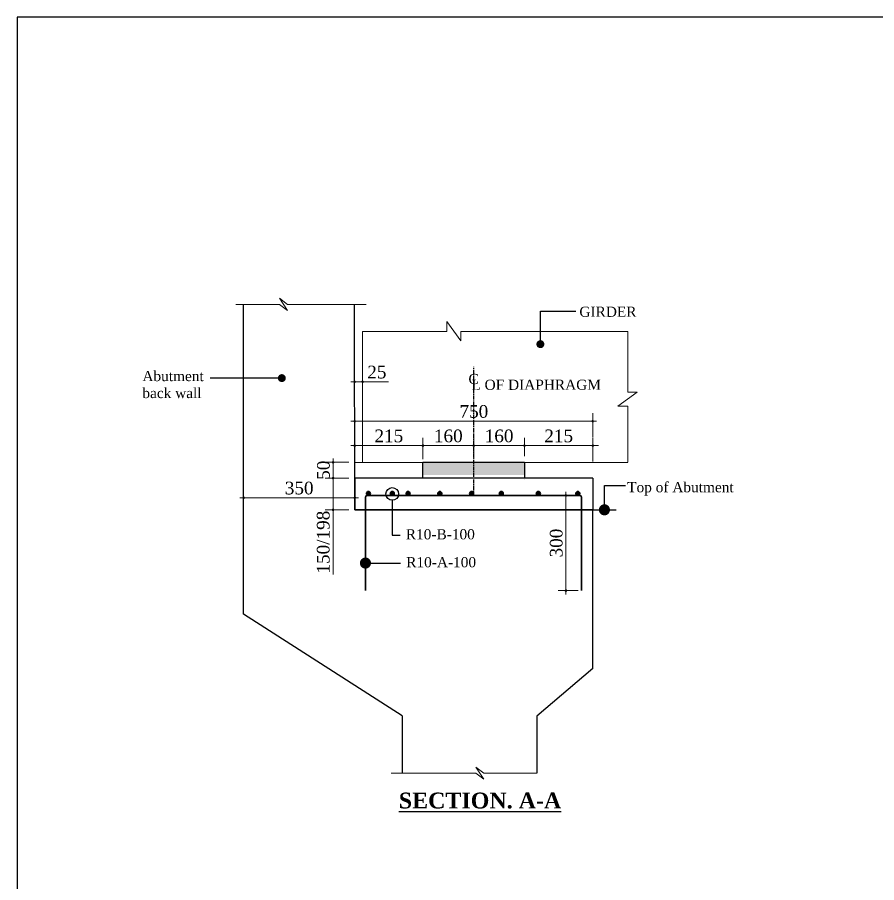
# Model space of a CAD drawing. Header units: millimetres. Extents: x -11624 to 10878, y 376 to 14439.
# Drawn here: x -11624 to -8916, y 11712 to 14439 of the extents above; entities that cross this region are included whole.
import ezdxf

# ---------------------------------------------------------------- set-up
doc = ezdxf.new("R2010")
doc.units = ezdxf.units.MM
doc.header["$LTSCALE"] = 4
doc.linetypes.add('CENTER', pattern=[50.8, 31.75, -6.35, 6.35, -6.35])
doc.linetypes.add('HIDDEN', pattern=[9.525, 6.35, -3.175])
for name, color, linetype, lineweight in [('Abutment W Line', 11, 'Continuous', 25), ('Ber', 12, 'Continuous', 30), ('Dimision', 4, 'Continuous', 18)]:
    doc.layers.add(name, color=color, linetype=linetype, lineweight=lineweight)
for name, color, linetype in [('Bearing  peat', 11, 'Continuous'), ('Center Line', 34, 'Continuous'), ('Extra Line', 70, 'Continuous'), ('Girder Line', 11, 'Continuous'), ('Hatching', 35, 'Continuous'), ('L.L', 200, 'Continuous'), ('Text', 7, 'Continuous')]:
    doc.layers.add(name, color=color, linetype=linetype)
doc.styles.get("Standard").update_dxf_attribs({"font": 'times.ttf'})
doc.dimstyles.new('dim_20', dxfattribs={"dimscale": 0, "dimtxt": 20, "dimasz": 0.2, "dimexe": 25, "dimexo": 10, "dimgap": 10, "dimtad": 1, "dimdec": 0, "dimtxsty": 'Standard', "dimblk": 'D_TIC', "dimcen": 0, "dimclrd": 256, "dimclre": 256, "dimclrt": 256, "dimadec": 0, "dimazin": 0, "dimtfac": 1, "dimtdec": 0, "dimtix": 1, "dimtmove": 0, "dimatfit": 3, "dimldrblk": 'DOT', "dimfxl": 50, "dimfxlon": 1, "dimlwd": -1, "dimlwe": -1, "dimarcsym": 0})
doc.dimstyles.new('ISO-25', dxfattribs={"dimtxt": 15, "dimasz": 15, "dimexe": 20, "dimexo": 10.625, "dimgap": 15, "dimtad": 1, "dimdec": 1, "dimdsep": 46, "dimtxsty": 'Standard', "dimblk": 'DOT', "dimcen": 2.5, "dimclrd": 256, "dimclre": 256, "dimclrt": 256, "dimadec": 0, "dimazin": 0, "dimtfac": 1, "dimtdec": 1, "dimtix": 1, "dimtmove": 0, "dimatfit": 3, "dimldrblk": 'DOT', "dimfxl": 1, "dimlwd": -1, "dimarcsym": 0})

# ---------------------------------------------------------------- blocks, each defined once
blk = doc.blocks.new('D_TIC')
at = {"layer": 'Dimision', "ltscale": 5}
for p, q in [((-60, 0), (60, 0)), ((0, 60), (0, -60))]:
    blk.add_line(p, q, dxfattribs=at)
at = {"layer": 'Dimision', "ltscale": 5, "const_width": 20}
blk.add_lwpolyline([(-10, 0, 1), (10, 0, 1)], format="xyb", close=True, dxfattribs=at)
blk = doc.blocks.new('*D31')
at = {"layer": 'Defpoints', "color": 0, "transparency": 16777216}
for p in [(-10540.8, 12987.1), (-10629.2, 12887.1), (-10502.1, 12887.1)]:
    blk.add_point(p, dxfattribs=at)
at = {"layer": 'Dimision', "transparency": 16777216}
for p, q in [((-10579.2, 12987.1), (-10654.2, 12987.1)), ((-10629.2, 12986.9), (-10629.2, 12887.3)), ((-10579.2, 12887.1), (-10654.2, 12887.1)), ((-10629.2, 12887.1), (-10629.2, 12683.7))]:
    blk.add_line(p, q, dxfattribs=at)
at = {"layer": 'Dimision', "transparency": 16777216, "xscale": 0.2, "yscale": 0.2, "zscale": 0.2}
for p, rotation in [((-10629.2, 12987.1), 90), ((-10629.2, 12887.1), 270)]:
    blk.add_blockref('D_TIC', p, dxfattribs=dict(at, rotation=rotation))
at = {"layer": 'Dimision', "transparency": 16777216, "insert": (-10660.1, 12785.3), "char_height": 40, "attachment_point": 5, "rotation": 90}
blk.add_mtext('150/198', dxfattribs=at)
blk = doc.blocks.new('_Dot')
at = {"color": 0, "linetype": 'ByBlock', "lineweight": -2}
blk.add_line((-0.5, 0), (-1, 0), dxfattribs=at)
at = {"color": 0, "linetype": 'ByBlock', "const_width": 0.5}
blk.add_lwpolyline([(-0.25, 0, 1), (0.25, 0, 1)], format="xyb", close=True, dxfattribs=at)
blk = doc.blocks.new('*D32')
at = {"layer": 'Defpoints', "color": 0, "transparency": 16777216}
for p in [(-10026.1, 13089.4), (-10186.1, 13048.4), (-10026.1, 13047.1)]:
    blk.add_point(p, dxfattribs=at)
at = {"layer": 'Dimision', "transparency": 16777216}
for p, q in [((-10186.1, 13058.4), (-10186.1, 13114.4)), ((-10185.9, 13089.4), (-10026.3, 13089.4)), ((-10026.1, 13057.1), (-10026.1, 13114.4))]:
    blk.add_line(p, q, dxfattribs=at)
at = {"layer": 'Dimision', "transparency": 16777216, "xscale": 0.2, "yscale": 0.2, "zscale": 0.2, "rotation": 180}
blk.add_blockref('D_TIC', (-10186.1, 13089.4), dxfattribs=at)
at = {"layer": 'Dimision', "transparency": 16777216, "xscale": 0.2, "yscale": 0.2, "zscale": 0.2}
blk.add_blockref('D_TIC', (-10026.1, 13089.4), dxfattribs=at)
at = {"layer": 'Dimision', "transparency": 16777216, "insert": (-10106.1, 13119.8), "char_height": 40, "attachment_point": 5}
blk.add_mtext('160', dxfattribs=at)
blk = doc.blocks.new('*D33')
at = {"layer": 'Defpoints', "color": 0, "transparency": 16777216}
for p in [(-9810.6, 13089.4), (-10026.1, 13046.7), (-9810.6, 13028.6)]:
    blk.add_point(p, dxfattribs=at)
at = {"layer": 'Dimision', "transparency": 16777216}
for p, q in [((-10026.1, 13056.7), (-10026.1, 13114.4)), ((-10025.9, 13089.4), (-9810.8, 13089.4)), ((-9810.6, 13039.4), (-9810.6, 13114.4))]:
    blk.add_line(p, q, dxfattribs=at)
at = {"layer": 'Dimision', "transparency": 16777216, "xscale": 0.2, "yscale": 0.2, "zscale": 0.2, "rotation": 180}
blk.add_blockref('D_TIC', (-10026.1, 13089.4), dxfattribs=at)
at = {"layer": 'Dimision', "transparency": 16777216, "xscale": 0.2, "yscale": 0.2, "zscale": 0.2}
blk.add_blockref('D_TIC', (-9810.6, 13089.4), dxfattribs=at)
at = {"layer": 'Dimision', "transparency": 16777216, "insert": (-9918.3, 13119.8), "char_height": 40, "attachment_point": 5}
blk.add_mtext('215', dxfattribs=at)
blk = doc.blocks.new('*D34')
at = {"layer": 'Defpoints', "color": 0, "transparency": 16777216}
for p in [(-9811.1, 13166.4), (-10561.1, 13110.6), (-9811.1, 12987.1)]:
    blk.add_point(p, dxfattribs=at)
at = {"layer": 'Dimision', "transparency": 16777216}
for p, q in [((-10561.1, 13120.6), (-10561.1, 13191.4)), ((-9811.1, 13116.4), (-9811.1, 13191.4)), ((-10560.9, 13166.4), (-9811.3, 13166.4))]:
    blk.add_line(p, q, dxfattribs=at)
at = {"layer": 'Dimision', "transparency": 16777216, "xscale": 0.2, "yscale": 0.2, "zscale": 0.2, "rotation": 180}
blk.add_blockref('D_TIC', (-10561.1, 13166.4), dxfattribs=at)
at = {"layer": 'Dimision', "transparency": 16777216, "xscale": 0.2, "yscale": 0.2, "zscale": 0.2}
blk.add_blockref('D_TIC', (-9811.1, 13166.4), dxfattribs=at)
at = {"layer": 'Dimision', "transparency": 16777216, "insert": (-10185.5, 13196.8), "char_height": 40, "attachment_point": 5}
blk.add_mtext('750', dxfattribs=at)
blk = doc.blocks.new('*D35')
at = {"layer": 'Defpoints', "color": 0, "transparency": 16777216}
for p in [(-10629.2, 13036.8), (-10540.8, 13036.8), (-10540.8, 12987.1)]:
    blk.add_point(p, dxfattribs=at)
at = {"layer": 'Dimision', "transparency": 16777216}
for p, q in [((-10579.2, 13036.8), (-10654.2, 13036.8)), ((-10629.2, 13037), (-10629.2, 13037.2)), ((-10629.2, 12987.1), (-10629.2, 13036.8)), ((-10579.2, 12987.1), (-10654.2, 12987.1)), ((-10629.2, 12986.9), (-10629.2, 12986.7))]:
    blk.add_line(p, q, dxfattribs=at)
at = {"layer": 'Dimision', "transparency": 16777216, "xscale": 0.2, "yscale": 0.2, "zscale": 0.2}
for p, rotation in [((-10629.2, 13036.8), 270), ((-10629.2, 12987.1), 90)]:
    blk.add_blockref('D_TIC', p, dxfattribs=dict(at, rotation=rotation))
at = {"layer": 'Dimision', "transparency": 16777216, "insert": (-10659.5, 13011.9), "char_height": 40, "attachment_point": 5, "rotation": 90}
blk.add_mtext('50', dxfattribs=at)
blk = doc.blocks.new('*D36')
at = {"layer": 'Defpoints', "color": 0, "transparency": 16777216}
for p in [(-10346.1, 13089.4), (-10561, 13039.2), (-10346.1, 13039.2)]:
    blk.add_point(p, dxfattribs=at)
at = {"layer": 'Dimision', "transparency": 16777216}
for p, q in [((-10561, 13049.2), (-10561, 13114.4)), ((-10560.8, 13089.4), (-10346.3, 13089.4)), ((-10346.1, 13049.2), (-10346.1, 13114.4))]:
    blk.add_line(p, q, dxfattribs=at)
at = {"layer": 'Dimision', "transparency": 16777216, "xscale": 0.2, "yscale": 0.2, "zscale": 0.2, "rotation": 180}
blk.add_blockref('D_TIC', (-10561, 13089.4), dxfattribs=at)
at = {"layer": 'Dimision', "transparency": 16777216, "xscale": 0.2, "yscale": 0.2, "zscale": 0.2}
blk.add_blockref('D_TIC', (-10346.1, 13089.4), dxfattribs=at)
at = {"layer": 'Dimision', "transparency": 16777216, "insert": (-10453.5, 13119.8), "char_height": 40, "attachment_point": 5}
blk.add_mtext('215', dxfattribs=at)
blk = doc.blocks.new('*D172')
at = {"layer": 'Defpoints', "color": 0, "transparency": 16777216}
for p in [(-10186.1, 13089.4), (-10346.1, 13036.9), (-10186.1, 13037.1)]:
    blk.add_point(p, dxfattribs=at)
at = {"layer": 'Dimision', "transparency": 16777216}
for p, q in [((-10346.1, 13046.9), (-10346.1, 13114.4)), ((-10345.9, 13089.4), (-10186.3, 13089.4)), ((-10186.1, 13047.1), (-10186.1, 13114.4))]:
    blk.add_line(p, q, dxfattribs=at)
at = {"layer": 'Dimision', "transparency": 16777216, "xscale": 0.2, "yscale": 0.2, "zscale": 0.2, "rotation": 180}
blk.add_blockref('D_TIC', (-10346.1, 13089.4), dxfattribs=at)
at = {"layer": 'Dimision', "transparency": 16777216, "xscale": 0.2, "yscale": 0.2, "zscale": 0.2}
blk.add_blockref('D_TIC', (-10186.1, 13089.4), dxfattribs=at)
at = {"layer": 'Dimision', "transparency": 16777216, "insert": (-10266.1, 13119.8), "char_height": 40, "attachment_point": 5}
blk.add_mtext('160', dxfattribs=at)
blk = doc.blocks.new('*D157')
at = {"layer": 'Defpoints', "color": 0, "transparency": 16777216}
for p in [(-10561, 13114.4), (-10911, 12925.1), (-10911, 12873.2)]:
    blk.add_point(p, dxfattribs=at)
at = {"layer": 'Dimision', "transparency": 16777216}
for p, q in [((-10561, 12975.1), (-10561, 12900.1)), ((-10911, 12883.2), (-10911, 12950.1)), ((-10561.2, 12925.1), (-10910.8, 12925.1))]:
    blk.add_line(p, q, dxfattribs=at)
at = {"layer": 'Dimision', "transparency": 16777216, "xscale": 0.2, "yscale": 0.2, "zscale": 0.2, "rotation": 180}
blk.add_blockref('D_TIC', (-10911, 12925.1), dxfattribs=at)
at = {"layer": 'Dimision', "transparency": 16777216, "xscale": 0.2, "yscale": 0.2, "zscale": 0.2}
blk.add_blockref('D_TIC', (-10561, 12925.1), dxfattribs=at)
at = {"layer": 'Dimision', "transparency": 16777216, "insert": (-10736, 12955.5), "char_height": 40, "attachment_point": 5}
blk.add_mtext('350', dxfattribs=at)
blk = doc.blocks.new('*D212')
at = {"layer": 'Defpoints', "color": 0, "transparency": 16777216}
for p in [(-10561.2, 13281.9), (-10536.2, 13290.5), (-10536.2, 13281.9)]:
    blk.add_point(p, dxfattribs=at)
at = {"layer": 'Dimision', "transparency": 16777216}
for p, q in [((-10561.2, 13290.5), (-10561.2, 13315.5)), ((-10536.2, 13290.5), (-10536.2, 13315.5)), ((-10561, 13290.5), (-10536.4, 13290.5)), ((-10536.2, 13290.5), (-10454.3, 13290.5))]:
    blk.add_line(p, q, dxfattribs=at)
at = {"layer": 'Dimision', "transparency": 16777216, "xscale": 0.2, "yscale": 0.2, "zscale": 0.2, "rotation": 180}
blk.add_blockref('D_TIC', (-10561.2, 13290.5), dxfattribs=at)
at = {"layer": 'Dimision', "transparency": 16777216, "xscale": 0.2, "yscale": 0.2, "zscale": 0.2}
blk.add_blockref('D_TIC', (-10536.2, 13290.5), dxfattribs=at)
at = {"layer": 'Dimision', "transparency": 16777216, "insert": (-10491.3, 13320.9), "char_height": 40, "attachment_point": 5}
blk.add_mtext('25', dxfattribs=at)
blk = doc.blocks.new('*D213')
at = {"layer": 'Defpoints', "color": 0, "transparency": 16777216}
for p in [(-9895.4, 12932.3), (-9851.7, 12932.3), (-9846.7, 12632.6)]:
    blk.add_point(p, dxfattribs=at)
at = {"layer": 'Dimision', "transparency": 16777216}
for p, q in [((-9861.7, 12932.3), (-9920.4, 12932.3)), ((-9895.4, 12632.8), (-9895.4, 12932.1)), ((-9856.7, 12632.6), (-9920.4, 12632.6))]:
    blk.add_line(p, q, dxfattribs=at)
at = {"layer": 'Dimision', "transparency": 16777216, "xscale": 0.2, "yscale": 0.2, "zscale": 0.2}
for p, rotation in [((-9895.4, 12932.3), 90), ((-9895.4, 12632.6), 270)]:
    blk.add_blockref('D_TIC', p, dxfattribs=dict(at, rotation=rotation))
at = {"layer": 'Dimision', "transparency": 16777216, "insert": (-9925.8, 12782.4), "char_height": 40, "attachment_point": 5, "rotation": 90}
blk.add_mtext('300', dxfattribs=at)

msp = doc.modelspace()

# ---------------------------------------------------------------- hatches: boundary and pattern name
at = {"layer": 'Ber', "linetype": 'Continuous'}
for points in [[(-10511.35, 12938.7, 1), (-10524.17, 12938.7, 1)], [(-10436.35, 12938.7, 1), (-10449.17, 12938.7, 1)], [(-10386.35, 12938.7, 1), (-10399.17, 12938.7, 1)], [(-10286.35, 12938.7, 1), (-10299.17, 12938.7, 1)], [(-10186.35, 12938.7, 1), (-10199.17, 12938.7, 1)], [(-10092.73, 12938.7, 1), (-10105.54, 12938.7, 1)], [(-9976.01, 12938.7, 1), (-9988.82, 12938.7, 1)], [(-9851.55, 12938.7, 1), (-9864.36, 12938.7, 1)]]:
    msp.add_hatch(color=256, dxfattribs=at).paths.add_polyline_path(points)
at = {"layer": 'Hatching', "linetype": 'Continuous', "ltscale": 0.1}
msp.add_hatch(color=256, dxfattribs=at).paths.add_polyline_path([(-10026.09, 12997.03), (-10026.08, 13037.09), (-10346.08, 13037.06), (-10346.09, 12997.13)])

# ---------------------------------------------------------------- linework, layer by layer
at = {"layer": 'Abutment W Line'}
for p, q in [((-9811.09, 12387.13), (-9986.62, 12237.13)), ((-10411.62, 12238.43), (-10411.62, 12057.37)), ((-9986.62, 12237.13), (-9986.62, 12057.44))]:
    msp.add_line(p, q, dxfattribs=at)
msp.add_lwpolyline([(-10411.62, 12238.43), (-10911.95, 12558.51), (-10911.24, 13534.29)], dxfattribs=at)
at = {"layer": 'Bearing  peat', "linetype": 'Continuous'}
for p, q in [((-10560.99, 12987.13), (-10560.99, 12887.13)), ((-9811.09, 12987.13), (-10026.08, 12987.13)), ((-9811.09, 12987.13), (-9811.09, 12887.13))]:
    msp.add_line(p, q, dxfattribs=at)
msp.add_lwpolyline([(-10346.08, 13036.87), (-10026.08, 13036.99), (-10026.09, 12987.13), (-10346.09, 12987.13)], close=True, dxfattribs=at)
msp.add_lwpolyline([(-10346.09, 12987.13), (-10371.03, 12987.13), (-10371.03, 12987.13), (-10560.99, 12987.13)], dxfattribs=at)
at = {"layer": 'Ber', "linetype": 'Continuous'}
for p, q in [((-10527.24, 12632.56), (-10526.62, 12927.29)), ((-10521.62, 12932.29), (-9851.72, 12932.29)), ((-9846.72, 12927.29), (-9846.72, 12632.56))]:
    msp.add_line(p, q, dxfattribs=at)
for centre in [(-10517.76, 12938.7), (-10442.76, 12938.7), (-10392.76, 12938.7), (-10292.76, 12938.7), (-10192.76, 12938.7), (-10099.13, 12938.7), (-9982.42, 12938.7), (-9857.96, 12938.7)]:
    msp.add_circle(centre, 6.41, dxfattribs=at)
for centre, start, end in [((-10521.62, 12927.29), 90, 180), ((-9851.72, 12927.29), 0, 90)]:
    msp.add_arc(centre, 5, start, end, dxfattribs=at)
at = {"layer": 'Center Line', "linetype": 'CENTER', "ltscale": 0.1}
msp.add_line((-10186.08, 12929.73), (-10186.08, 13338.14), dxfattribs=at)
at = {"layer": 'Defpoints', "linetype": 'Continuous', "ltscale": 3}
msp.add_lwpolyline([(-11624.29, 8654.24), (-791.75, 8654.24), (-791.75, 14438.89), (-11624.29, 14438.89)], close=True, dxfattribs=at)
at = {"layer": 'Dimision'}
for p, q in [((-10270.82, 13449.45), (-10270.82, 13480.91)), ((-10270.82, 13480.91), (-10227.09, 13419.63)), ((-10536.27, 13449.45), (-10270.82, 13449.45)), ((-10227.09, 13449.45), (-9700.58, 13449.45)), ((-10227.09, 13419.63), (-10227.09, 13449.45)), ((-9700.58, 13257.54), (-9700.58, 13449.45)), ((-9732.05, 13213.81), (-9670.77, 13257.54)), ((-9670.77, 13257.54), (-9700.58, 13257.54)), ((-9700.58, 13213.81), (-9732.05, 13213.81)), ((-9700.58, 13037.13), (-9700.58, 13213.81)), ((-10550.37, 13089.45), (-10571.3, 13089.45)), ((-9813.75, 13089.45), (-9792.82, 13089.45)), ((-10629.16, 12992.13), (-10629.16, 13027.13)), ((-10629.16, 12887.13), (-10629.16, 12867.13))]:
    msp.add_line(p, q, dxfattribs=at)
at = {"layer": 'Dimision', "linetype": 'Continuous', "ltscale": 0.1}
for points in [[(-10525.11, 13534.37), (-10773.12, 13534.37), (-10798.13, 13553.65), (-10773.12, 13515), (-10798.13, 13534.29), (-10936.17, 13534.29)], [(-9986.62, 12057.44), (-10154.59, 12057.44), (-10179.59, 12076.73), (-10154.59, 12038.08), (-10179.59, 12057.37), (-10446.59, 12057.37)]]:
    msp.add_lwpolyline(points, dxfattribs=at)
at = {"layer": 'Dimision'}
msp.add_lwpolyline([(-10536.07, 13036.77), (-10536.27, 13449.45)], dxfattribs=at)
at = {"layer": 'Extra Line', "linetype": 'Continuous'}
msp.add_line((-10026.08, 12982.13), (-10026.08, 12982.13), dxfattribs=at)
at = {"layer": 'Extra Line', "linetype": 'HIDDEN', "ltscale": 0.05}
msp.add_line((-10560.99, 12887.13), (-9811.09, 12887.13), dxfattribs=at)
at = {"layer": 'Girder Line', "linetype": 'Continuous'}
msp.add_line((-10346.08, 13036.87), (-10026.08, 13036.99), dxfattribs=at)
at = {"layer": 'Girder Line'}
msp.add_line((-9811.09, 12887.13), (-9737.06, 12887.13), dxfattribs=at)
at = {"layer": 'L.L', "linetype": 'Continuous'}
msp.add_line((-10561.07, 13036.76), (-9700.58, 13037.13), dxfattribs=at)
for points in [[(-10560.99, 12887.13), (-10561.31, 13534.37)], [(-9812.34, 12887.13), (-10560.99, 12887.13)], [(-9811.09, 12387.13), (-9811.09, 12887.13)]]:
    msp.add_lwpolyline(points, dxfattribs=at)
at = {"layer": 'Text'}
msp.add_lwpolyline([(-10442.94, 12917.29), (-10442.94, 12807.55), (-10418.18, 12807.55)], dxfattribs=at)
msp.add_circle((-10442.94, 12937.29), 20, dxfattribs=at)

# ---------------------------------------------------------------- texts
at = {"layer": 'Text', "attachment_point": 1}
for s, insert, char_height, width in [('{\\fTimes New Roman|b0|i0|c0|p18;GIRDER}', (-9853.03, 13527.21), 32, 634.4051), ('Abutment \\Pback wall', (-11230.11, 13324.56), 32, 634.4051), ('{\\fTimes New Roman|b0|i0|c0|p18;C}', (-10202.55, 13315.34), 32, 634.4051), ('L OF DIAPHRAGM', (-10193.36, 13297.2), 32, 659.9341), ('{\\fTimes New Roman|b0|i0|c0|p18;Top of Abutment}', (-9702.42, 12974.47), 32, 634.4051), ('R10-B-100', (-10399.97, 12826.1), 32, 634.4051), ('R10-A-100', (-10398.72, 12738.14), 32, 634.4051), ('{\\fTimes New Roman|b1|i0|c0|p18;\\LSECTION. A-A}', (-10422.09, 11996.26), 50, 1188.7647)]:
    msp.add_mtext(s, dxfattribs=dict(at, insert=insert, char_height=char_height, width=width))

# ---------------------------------------------------------------- dimensions: what is measured, and where the dimension line sits
at = {"layer": 'Dimision'}
for base, p1, p2, picture, middle in [((-10536.19, 13290.51), (-10561.19, 13281.86), (-10536.19, 13281.87), '*D212', (-10491.3, 13290.51)), ((-9811.09, 13166.38), (-10561.09, 13110.63), (-9811.09, 12987.13), '*D34', (-10185.55, 13166.38)), ((-10346.08, 13089.45), (-10560.99, 13039.23), (-10346.08, 13039.23), '*D36', (-10453.49, 13089.45))]:
    dim = msp.add_linear_dim(base=base, p1=p1, p2=p2, dimstyle='dim_20', override={"dimscale": 1, "dimtxt": 40}, dxfattribs=at)
    dim.commit()
    dim.dimension.update_dxf_attribs({"geometry": picture, "text_midpoint": middle, "dimtype": 160})
for base, p1, p2, picture, middle in [((-10186.08, 13089.45), (-10346.08, 13036.87), (-10186.08, 13037.13), '*D172', (-10266.08, 13119.79)), ((-10026.08, 13089.45), (-10186.08, 13048.38), (-10026.08, 13047.13), '*D32', (-10106.08, 13119.79)), ((-10911.02, 12925.14), (-10560.99, 13114.45), (-10911.02, 12873.21), '*D157', (-10736.01, 12955.49))]:
    dim = msp.add_linear_dim(base=base, p1=p1, p2=p2, dimstyle='dim_20', override={"dimscale": 1, "dimtxt": 40}, dxfattribs=at)
    dim.commit()
    dim.dimension.update_dxf_attribs({"geometry": picture, "text_midpoint": middle})
for base, p1, p2, angle, picture, middle in [((-9810.59, 13089.45), (-10026.08, 13046.72), (-9810.59, 13028.61), 180, '*D33', (-9918.33, 13119.79)), ((-10629.16, 13036.77), (-10540.81, 12987.13), (-10540.82, 13036.77), 90, '*D35', (-10659.51, 13011.95)), ((-9895.44, 12932.29), (-9846.72, 12632.56), (-9851.72, 12932.29), 90, '*D213', (-9925.78, 12782.43))]:
    dim = msp.add_linear_dim(base=base, p1=p1, p2=p2, angle=angle, dimstyle='dim_20', override={"dimscale": 1, "dimtxt": 40}, dxfattribs=at)
    dim.commit()
    dim.dimension.update_dxf_attribs({"geometry": picture, "text_midpoint": middle})
dim = msp.add_linear_dim(base=(-10629.16, 12887.13), p1=(-10540.81, 12987.13), p2=(-10502.13, 12887.13), angle=90, text='150/198', dimstyle='dim_20', override={"dimscale": 1, "dimtxt": 40}, dxfattribs=at)
dim.commit()
dim.dimension.update_dxf_attribs({"geometry": '*D31', "text_midpoint": (-10629.16, 12785.29), "dimtype": 160})

# ---------------------------------------------------------------- leaders
at = {"layer": 'Text'}
for points, override in [([(-9975.98, 13409.04), (-9975.98, 13513.09), (-9863.75, 13513.09)], {"dimasz": 25, "dimtad": 0}), ([(-10790.72, 13302.16), (-11016.65, 13302.16)], {"dimasz": 25, "dimgap": 15, "dimtad": 0}), ([(-9774.08, 12887.13), (-9774.08, 12963.49), (-9707.68, 12963.49)], {"dimasz": 35, "dimgap": 60, "dimtad": 0}), ([(-10527.24, 12719.37), (-10416.25, 12719.37)], {"dimasz": 35, "dimtad": 0})]:
    msp.add_leader(points, dimstyle='ISO-25', override=override, dxfattribs=at)

doc.saveas('drawing.dxf')
